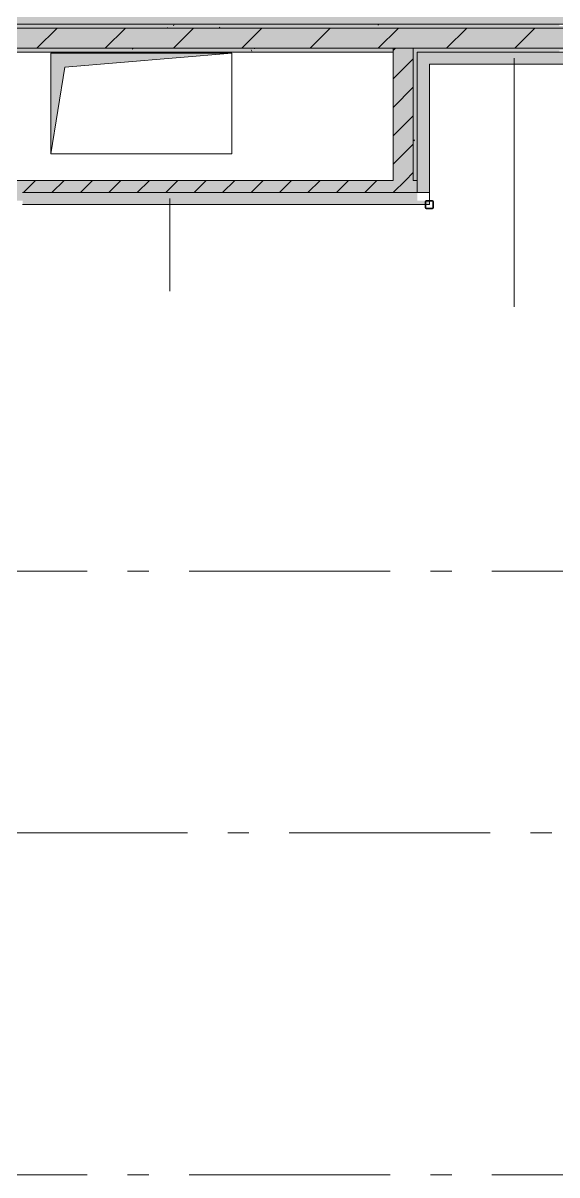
# Model space of a CAD drawing. Header units: millimetres. Extents: x -537608 to 253996, y -217170 to 186033.
# Drawn here: x -276464 to -273809, y -148700 to -142975 of the extents above; entities that cross this region are included whole.
import ezdxf

# ---------------------------------------------------------------- set-up
doc = ezdxf.new("R2010")
doc.units = ezdxf.units.MM
doc.layers.add('PDF _Геометрия', color=7, linetype='Continuous')
doc.layers.add('PDF _Сплошная заливка', color=7, linetype='Continuous', true_color=0xffffff)

msp = doc.modelspace()

# ---------------------------------------------------------------- hatches: boundary and pattern name
at = {"layer": 'PDF _Сплошная заливка', "true_color": 0xfef929, "transparency": 33554559}
h = msp.add_hatch(color=2, dxfattribs=at)
h.paths.add_polyline_path([(-272363.6508, -142979.9783), (-272033.648, -142979.9783), (-272033.648, -142919.9775), (-272635.6486, -142919.9775), (-272635.6486, -142979.9783)], flags=0)
h.paths.add_polyline_path([(-274050.1894, -142979.9783), (-273735.6492, -142979.9783), (-273735.6492, -142919.9775), (-277516.1387, -142919.9775), (-277516.1387, -142979.9783), (-275736.7281, -142979.9783)], flags=0)
h.paths.add_polyline_path([(-278616.1392, -142979.9783), (-278616.1392, -142919.9775), (-280541.1391, -142919.9775), (-280541.1391, -142979.9783), (-279109.8053, -142979.9783)], flags=0)
at = {"layer": 'PDF _Сплошная заливка', "transparency": 33554559}
h = msp.add_hatch(color=256, dxfattribs=at)
h.paths.add_polyline_path([(-272635.6486, -142999.9771), (-271973.6473, -142999.9771), (-271973.6473, -142979.9783), (-272573.6478, -142981.9784), (-272573.6478, -142989.9787), (-272635.6486, -142989.9787)], flags=0)
h.paths.add_polyline_path([(-273745.6475, -142999.9771), (-273735.6492, -142999.9771), (-273735.6492, -142989.9787), (-273797.6478, -142989.9787), (-273797.6478, -142981.9784), (-277454.1379, -142984.254), (-277454.1379, -142989.9787), (-277516.1387, -142989.9787), (-277516.1387, -142999.9771), (-273797.6478, -142999.9771)], flags=0)
h.paths.add_polyline_path([(-278626.1397, -142999.9771), (-278616.1392, -142999.9771), (-278616.1392, -142989.9787), (-278678.1379, -142989.9787), (-278678.1379, -142981.9784), (-280461.1396, -142979.9783), (-280461.1396, -142999.9771), (-278678.1379, -142999.9771)], flags=0)
h = msp.add_hatch(color=256, dxfattribs=at)
h.paths.add_polyline_path([(-271953.6486, -143099.9775), (-271953.6486, -142999.9771), (-272635.6486, -142999.9771), (-272635.6486, -143099.9775), (-271973.6473, -143099.9775)], flags=0)
h.paths.add_polyline_path([(-274523.6479, -143099.9775), (-273735.6492, -143099.9775), (-273735.6492, -142999.9771), (-276526.1692, -142999.9771), (-276526.1692, -143099.9775), (-274623.6483, -143099.9775)], flags=0)
h.paths.add_polyline_path([(-277226.1701, -143099.9775), (-277226.1701, -142999.9771), (-277516.1387, -142999.9771), (-277516.1387, -143099.9775), (-277423.2667, -143099.9775)], flags=0)
h.paths.add_polyline_path([(-278616.1392, -143099.9775), (-278616.1392, -142999.9771), (-280361.1392, -142999.9771), (-280361.1392, -143099.9775), (-279109.8053, -143099.9775)], flags=0)
h = msp.add_hatch(color=256, dxfattribs=at)
h.paths.add_polyline_path([(-271973.6473, -143119.9784), (-271973.6473, -143099.9775), (-272635.6486, -143099.9775), (-272635.6486, -143109.9779), (-272573.6478, -143109.9779), (-272573.6478, -143117.9783), (-272033.648, -143119.9784)], flags=0)
h.paths.add_polyline_path([(-274050.1894, -143119.9784), (-273797.6478, -143117.9783), (-273797.6478, -143109.9779), (-273735.6492, -143109.9779), (-273735.6492, -143099.9775), (-274523.6479, -143099.9775), (-274523.6479, -143119.9784), (-274443.6484, -143119.9784)], flags=0)
h.paths.add_polyline_path([(-274623.6483, -143119.9784), (-274623.6483, -143099.9775), (-276526.1692, -143099.9775), (-276526.1692, -143119.9784), (-275736.7281, -143119.9784)], flags=0)
h.paths.add_polyline_path([(-278620.1394, -143119.9784), (-278678.1379, -143117.9783), (-278678.1379, -143109.9779), (-278616.1392, -143109.9779), (-278616.1392, -143099.9775), (-280341.1404, -143099.9775), (-280341.1404, -143119.9784), (-278678.1379, -143119.9784)], flags=0)
h.paths.add_polyline_path([(-277226.1701, -143119.9784), (-277226.1701, -143099.9775), (-277516.1387, -143099.9775), (-277516.1387, -143109.9779), (-277454.1379, -143109.9779), (-277454.1379, -143117.9783), (-277423.2667, -143119.9784)], flags=0)
at = {"layer": 'PDF _Сплошная заливка', "true_color": 0xe2e2e2, "transparency": 33554559}
msp.add_hatch(color=254, dxfattribs=at).paths.add_polyline_path([(-276326.1683, -143624.9777), (-276256.1693, -143194.9788), (-275426.1686, -143124.9776), (-276326.1683, -143124.9776), (-276326.1683, -143282.477)])
at = {"layer": 'PDF _Сплошная заливка', "true_color": 0x72baa6, "transparency": 33554559}
for points in [[(-274503.649, -143817.5272), (-274443.6484, -143817.5272), (-274443.6484, -143119.9784), (-274503.649, -143119.9784), (-274503.649, -143757.5286)], [(-274443.6484, -143877.5279), (-274443.6484, -143857.5269), (-274503.649, -143857.5269), (-274503.649, -143817.5272), (-276466.1685, -143817.5272), (-276466.1685, -143877.5279), (-275736.7281, -143877.5279)]]:
    msp.add_hatch(color=123, dxfattribs=at).paths.add_polyline_path(points)
h = msp.add_hatch(color=123, dxfattribs=at)
h.paths.add_polyline_path([(-272363.6508, -143179.977), (-272033.648, -143179.977), (-272033.648, -143119.9784), (-272635.6486, -143119.9784), (-272635.6486, -143179.977)], flags=0)
h.paths.add_polyline_path([(-273735.6492, -143179.977), (-273735.6492, -143119.9784), (-274443.6484, -143119.9784), (-274443.6484, -143179.977), (-274050.1894, -143179.977)], flags=0)
at = {"layer": 'PDF _Сплошная заливка', "transparency": 33554559}
msp.add_hatch(color=256, dxfattribs=at).paths.add_polyline_path([(-276526.1692, -143857.5269), (-276466.1685, -143857.5269), (-276466.1685, -143817.5272), (-274503.649, -143817.5272), (-274503.649, -143757.5286), (-276546.1701, -143757.5286), (-276546.1701, -143857.5269)])

# ---------------------------------------------------------------- linework, layer by layer
at = {"layer": 'PDF _Геометрия', "lineweight": 9}
for p, q in [((-273735.6492, -142979.9783), (-277516.1387, -142979.9783)), ((-277516.1387, -142979.9783), (-273735.6492, -142979.9783)), ((-273735.6492, -142999.9771), (-276526.1692, -142999.9771)), ((-276394.333, -143099.9775), (-276294.3326, -142999.9771)), ((-276054.9197, -143099.9775), (-275954.9214, -142999.9771)), ((-275715.5085, -143099.9775), (-275615.5102, -142999.9771)), ((-275376.0974, -143099.9775), (-275276.0969, -142999.9771)), ((-275036.6862, -143099.9775), (-274936.6857, -142999.9771)), ((-274697.275, -143099.9775), (-274597.2746, -142999.9771)), ((-274357.8639, -143099.9775), (-274257.8634, -142999.9771)), ((-274018.4527, -143099.9775), (-273918.4522, -142999.9771)), ((-276526.1692, -143099.9775), (-274623.6483, -143099.9775)), ((-274623.6483, -143111.2051), (-274612.4227, -143099.9775)), ((-274523.6479, -143099.9775), (-274623.6483, -143099.9775)), ((-274623.6483, -143099.9775), (-274623.6483, -143119.9784)), ((-274623.6483, -143099.9775), (-274523.6479, -143099.9775)), ((-273735.6492, -143099.9775), (-274523.6479, -143099.9775)), ((-274523.6479, -143099.9775), (-274523.6479, -143119.9784)), ((-274623.6483, -143119.9784), (-276526.1692, -143119.9784)), ((-274623.6483, -143757.5286), (-274623.6483, -143119.9784)), ((-274623.6483, -143252.6263), (-274523.6479, -143152.6258)), ((-274523.6479, -143119.9784), (-274523.6479, -143757.5286)), ((-274503.649, -143757.5286), (-274503.649, -143119.9784)), ((-274503.649, -143119.9784), (-274443.6484, -143119.9784)), ((-274443.6484, -143119.9784), (-274503.649, -143119.9784)), ((-274503.649, -143119.9784), (-274503.649, -143757.5286)), ((-274443.6484, -143119.9784), (-273735.6492, -143119.9784)), ((-273735.6492, -143119.9784), (-274443.6484, -143119.9784)), ((-274022.0417, -143149.9777), (-274022.0417, -144385.7802)), ((-273735.6492, -143179.977), (-274443.6484, -143179.977)), ((-274443.6484, -143179.977), (-274443.6484, -143817.5272)), ((-274623.6483, -143394.0474), (-274523.6479, -143294.047)), ((-274623.6483, -143535.4686), (-274523.6479, -143435.4681)), ((-274623.6483, -143676.8897), (-274523.6479, -143576.8892)), ((-274562.8661, -143757.5286), (-274523.6479, -143718.3125)), ((-276526.1692, -143757.5286), (-274623.6483, -143757.5286)), ((-276461.3437, -143817.5272), (-276401.343, -143757.5286)), ((-276319.9226, -143817.5272), (-276259.9219, -143757.5286)), ((-276178.5014, -143817.5272), (-276118.5007, -143757.5286)), ((-276037.0803, -143817.5272), (-275977.0796, -143757.5286)), ((-275895.657, -143817.5272), (-275835.6585, -143757.5286)), ((-275754.2358, -143817.5272), (-275694.2374, -143757.5286)), ((-275612.8147, -143817.5272), (-275552.814, -143757.5286)), ((-275471.3936, -143817.5272), (-275411.3929, -143757.5286)), ((-275329.9724, -143817.5272), (-275269.9718, -143757.5286)), ((-275188.5513, -143817.5272), (-275128.5506, -143757.5286)), ((-275047.1302, -143817.5272), (-274987.1295, -143757.5286)), ((-274905.7069, -143817.5272), (-274845.7083, -143757.5286)), ((-274764.2857, -143817.5272), (-274704.2872, -143757.5286)), ((-274622.8646, -143817.5272), (-274562.8661, -143757.5286)), ((-274523.6479, -143757.5286), (-274503.649, -143757.5286)), ((-274503.649, -143817.5272), (-274503.649, -143757.5286)), ((-274503.649, -143757.5286), (-274503.649, -143817.5272)), ((-276466.1685, -143817.5272), (-274503.649, -143817.5272)), ((-274503.649, -143817.5272), (-276466.1685, -143817.5272)), ((-275733.3307, -143847.5286), (-275733.3307, -144306.9691)), ((-274503.649, -143817.5272), (-274443.6484, -143817.5272)), ((-274462.4781, -143858.7003), (-274463.6493, -143861.5271)), ((-274459.6491, -143857.5269), (-274462.4781, -143858.7003)), ((-274461.6492, -143861.5271), (-274461.0636, -143860.1148)), ((-274461.0636, -143860.1148), (-274459.6491, -143859.527)), ((-274427.6497, -143857.5269), (-274459.6491, -143857.5269)), ((-274459.6491, -143859.527), (-274427.6497, -143859.527)), ((-274443.6484, -143817.5272), (-274443.6484, -143877.5279)), ((-274424.8207, -143858.7003), (-274427.6497, -143857.5269)), ((-274427.6497, -143859.527), (-274426.2352, -143860.1148)), ((-274426.2352, -143860.1148), (-274425.6497, -143861.5271)), ((-274423.6496, -143861.5271), (-274424.8207, -143858.7003)), ((-274443.6484, -143877.5279), (-276466.1685, -143877.5279)), ((-274463.6493, -143861.5271), (-274463.6493, -143893.5286)), ((-274463.6493, -143893.5286), (-274462.4781, -143896.3554)), ((-274462.4781, -143896.3554), (-274459.6491, -143897.5288)), ((-274461.6492, -143893.5286), (-274461.6492, -143861.5271)), ((-274461.0636, -143894.9431), (-274461.6492, -143893.5286)), ((-274459.6491, -143895.5287), (-274461.0636, -143894.9431)), ((-274427.6497, -143895.5287), (-274459.6491, -143895.5287)), ((-274459.6491, -143897.5288), (-274427.6497, -143897.5288)), ((-274426.2352, -143894.9431), (-274427.6497, -143895.5287)), ((-274427.6497, -143897.5288), (-274424.8207, -143896.3554)), ((-274425.6497, -143893.5286), (-274426.2352, -143894.9431)), ((-274425.6497, -143861.5271), (-274425.6497, -143893.5286)), ((-274424.8207, -143896.3554), (-274423.6496, -143893.5286)), ((-274423.6496, -143893.5286), (-274423.6496, -143861.5271))]:
    msp.add_line(p, q, dxfattribs=at)
at = {"layer": 'PDF _Геометрия', "color": 8, "lineweight": 9, "true_color": 0x787878}
for p, q in [((-275743.4345, -142999.9771), (-275745.2752, -142996.7907)), ((-275712.5331, -142982.2324), (-275715.8874, -142988.0411)), ((-275485.7581, -142995.8455), (-275488.1436, -142999.9771)), ((-274696.0285, -142985.3369), (-274699.1222, -142979.9783)), ((-274666.6407, -142999.4926), (-274666.9205, -142999.9771)), ((-275917.8992, -143104.1972), (-275920.3342, -143099.9775)), ((-275325.5589, -143114.1612), (-275328.9111, -143108.3546)), ((-275311.2439, -143099.9775), (-275313.1342, -143103.2521)), ((-274517.8866, -143554.6449), (-274521.2408, -143560.4515))]:
    msp.add_line(p, q, dxfattribs=at)
at = {"layer": 'PDF _Геометрия', "color": 253, "lineweight": 9, "true_color": 0xaaaaaa}
for p, q in [((-275426.1686, -143124.9776), (-276326.1683, -143124.9776)), ((-276326.1683, -143124.9776), (-276326.1683, -143624.9777)), ((-275426.1686, -143124.9776), (-276256.1693, -143194.9788)), ((-275426.1686, -143624.9777), (-275426.1686, -143124.9776)), ((-276256.1693, -143194.9788), (-276326.1683, -143624.9777)), ((-276326.1683, -143624.9777), (-275426.1686, -143624.9777)), ((-277144.0629, -145699.6316), (-276144.0649, -145699.6316)), ((-275944.064, -145699.6316), (-275838.2312, -145699.6316)), ((-275638.2303, -145699.6316), (-274638.2303, -145699.6316)), ((-274438.2294, -145699.6316), (-274332.3965, -145699.6316)), ((-274132.3957, -145699.6316), (-273132.3956, -145699.6316)), ((-275646.2652, -146999.633), (-276646.2653, -146999.633)), ((-275340.4315, -146999.633), (-275446.2665, -146999.633)), ((-274140.4326, -146999.633), (-275140.4328, -146999.633)), ((-273834.599, -146999.633), (-273940.4317, -146999.633)), ((-277144.0629, -148699.6319), (-276144.0649, -148699.6319)), ((-275944.064, -148699.6319), (-275838.2312, -148699.6319)), ((-275638.2303, -148699.6319), (-274638.2303, -148699.6319)), ((-274438.2294, -148699.6319), (-274332.3965, -148699.6319)), ((-274132.3957, -148699.6319), (-273132.3956, -148699.6319))]:
    msp.add_line(p, q, dxfattribs=at)
at = {"layer": 'PDF _Сплошная заливка', "lineweight": 35, "transparency": 33554559}
for points in [[(-274523.6479, -143757.5286), (-274523.6479, -143099.9775), (-274623.6483, -143757.5286), (-274623.6483, -143099.9775)], [(-274503.649, -143757.5286), (-274503.649, -143119.9784), (-274523.6479, -143757.5286), (-274523.6479, -143119.9784)]]:
    msp.add_solid(points, dxfattribs=at)

doc.saveas('drawing.dxf')
